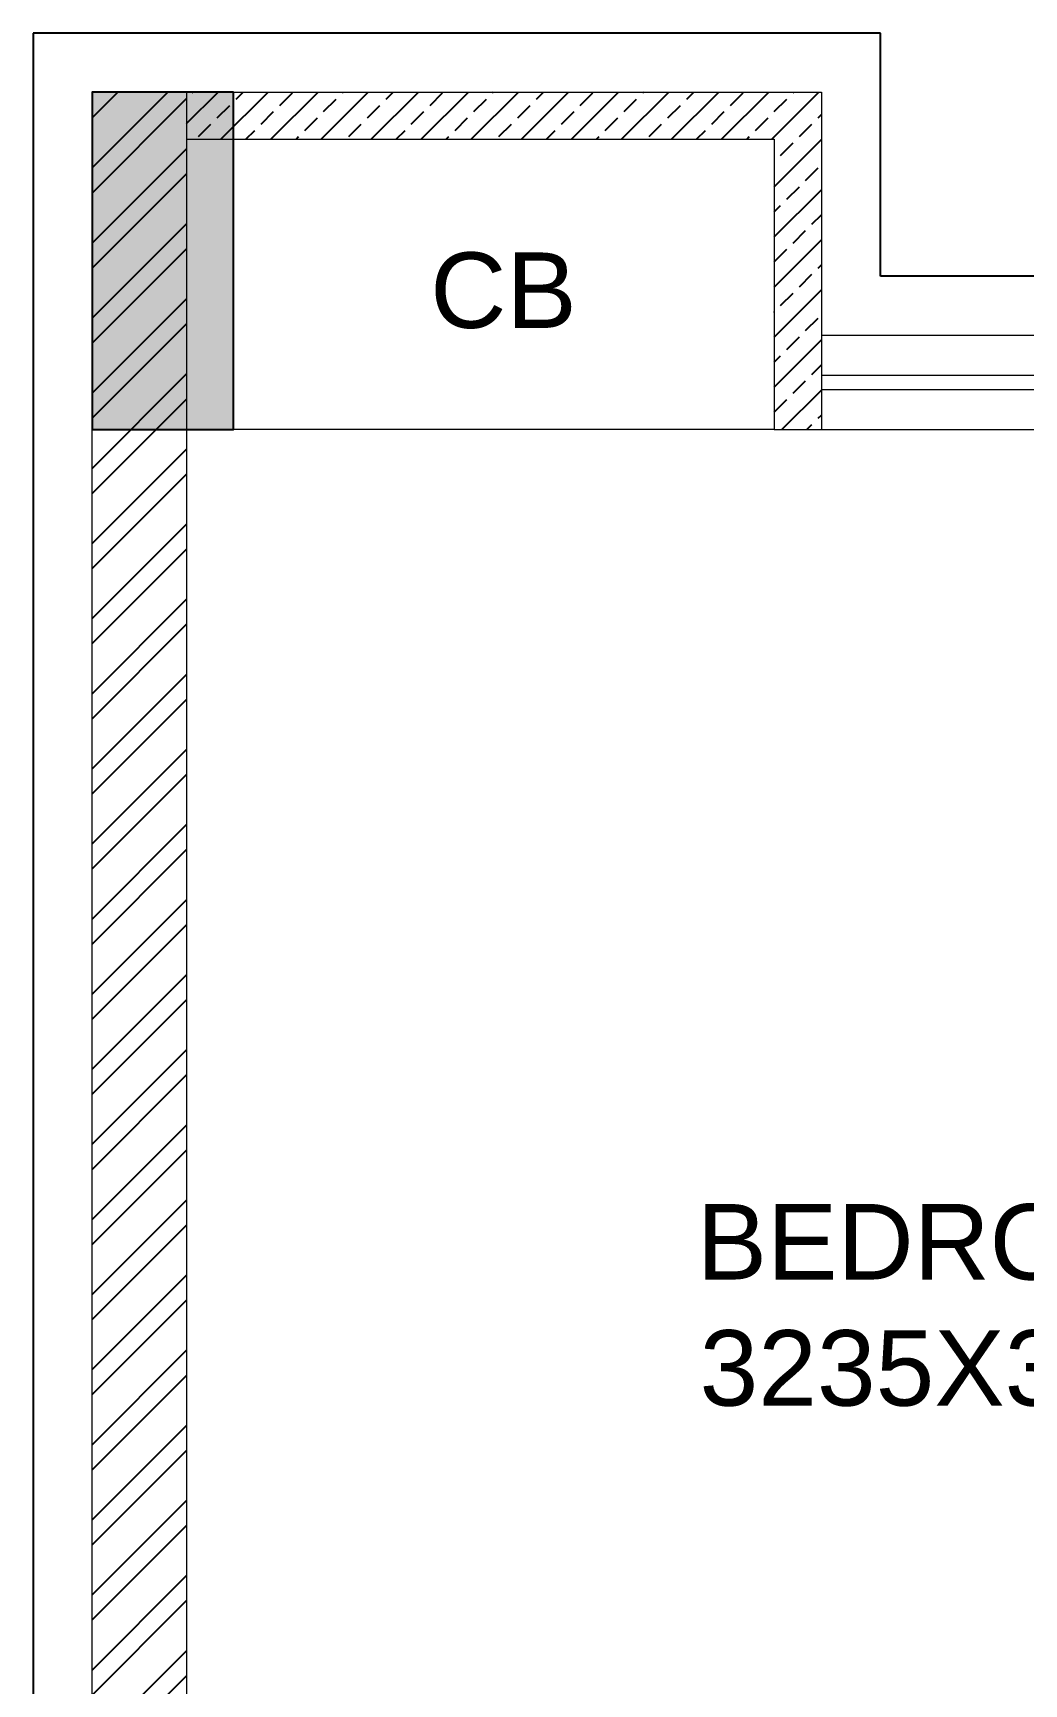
# Model space of a CAD drawing. Header units: millimetres. Extents: x 1255966 to 1543449, y 318653 to 465396.
# Drawn here: x 1417586 to 1419685, y 401776 to 405274 of the extents above; entities that cross this region are included whole.
import ezdxf

# ---------------------------------------------------------------- set-up
doc = ezdxf.new("R2010")
doc.units = ezdxf.units.MM
doc.header["$LTSCALE"] = 500
doc.header["$MEASUREMENT"] = 0
doc.linetypes.add('HIDDEN', pattern=[0.375, 0.25, -0.125])
for name, color, linetype in [('AHC-A-FURNITURE', 2, 'Continuous'), ('TEXT-RM NAME', 6, 'Continuous'), ('TOWER AREA COLUMN.', 6, 'Continuous')]:
    doc.layers.add(name, color=color, linetype=linetype)
for name, color, linetype, lineweight in [('FUR', 35, 'Continuous', 13), ('TOWER COL HATCH', 253, 'Continuous', 20), ('Wall', 2, 'Continuous', 15), ('WIN', 144, 'Continuous', 15)]:
    doc.layers.add(name, color=color, linetype=linetype, lineweight=lineweight)
doc.layers.add('PROJECTION', color=7, linetype='HIDDEN', true_color=0xff4000)
doc.styles.get("Standard").update_dxf_attribs({"font": 'arial.ttf'})

msp = doc.modelspace()

# ---------------------------------------------------------------- hatches: boundary and pattern name
at = {"layer": 'AHC-A-FURNITURE', "ltscale": 50, "true_color": 0x5b5b5b}
h = msp.add_hatch(dxfattribs=at)
h.set_pattern_fill('ANSI32', color=251, scale=300)
h.set_pattern_definition([(45, (1417710.63, 395123.9), (-79.5495, 79.5495), []), (45, (1417763.66, 395123.9), (-79.5495, 79.5495), [])])
h.paths.add_polyline_path([(1417910.6, 405148.9), (1417710.6, 405148.9), (1417710.6, 400883.9), (1417910.6, 400883.9)])
h = msp.add_hatch(dxfattribs=at)
h.set_pattern_fill('ANSI33', color=251, scale=300)
h.set_pattern_definition([(45, (1417710.63, 395123.9), (-53.033, 53.033), []), (45, (1417763.664, 395123.9), (-53.033, 53.033), [37.5, -18.75])])
h.paths.add_polyline_path([(1419255.5, 405148.9), (1417910.6, 405148.9), (1417910.6, 405048.9), (1419155.5, 405048.9), (1419155.5, 404433.9), (1419255.5, 404433.9)])
at = {"layer": 'TOWER COL HATCH'}
h = msp.add_hatch(color=253, dxfattribs=at)
h.dxf.hatch_style = 1
h.paths.add_polyline_path([(1418010.6, 405148.9), (1417710.6, 405148.9), (1417710.6, 404433.9), (1418010.6, 404433.9)])

# ---------------------------------------------------------------- linework, layer by layer
at = {"layer": 'FUR'}
msp.add_line((1419155.5, 404433.9), (1417910.6, 404433.9), dxfattribs=at)
at = {"layer": 'PROJECTION', "ltscale": 50}
for p, q in [((1419380.5, 405273.9), (1417585.6, 405273.9)), ((1417585.6, 405273.9), (1417585.6, 395983.9)), ((1419380.5, 404758.9), (1419380.5, 405273.9)), ((1422330.6, 404758.9), (1419380.5, 404758.9))]:
    msp.add_line(p, q, dxfattribs=at)
at = {"layer": 'TOWER AREA COLUMN.'}
msp.add_lwpolyline([(1418010.6, 405148.9), (1417710.6, 405148.9), (1417710.6, 404433.9), (1418010.6, 404433.9)], close=True, dxfattribs=at)
at = {"layer": 'Wall'}
for p, q in [((1417710.6, 396108.9), (1417710.6, 405148.9)), ((1417710.6, 405148.9), (1419255.5, 405148.9)), ((1417910.6, 405148.9), (1417910.6, 400883.9)), ((1419255.5, 405148.9), (1419255.5, 404433.9)), ((1417910.6, 405048.9), (1419155.5, 405048.9)), ((1419155.5, 405048.9), (1419155.5, 404433.9)), ((1419155.5, 404433.9), (1419255.5, 404433.9))]:
    msp.add_line(p, q, dxfattribs=at)
at = {"layer": 'WIN'}
for p, q in [((1419255.5, 404633.9), (1420755.5, 404633.9)), ((1419255.5, 404548.9), (1420755.5, 404548.9)), ((1419255.5, 404518.9), (1420755.5, 404518.9)), ((1419255.5, 404433.9), (1420755.5, 404433.9))]:
    msp.add_line(p, q, dxfattribs=at)

# ---------------------------------------------------------------- texts
at = {"layer": 'TEXT-RM NAME'}
for s, p in [('CB', (1418426.9, 404649.1)), ('BEDROOM', (1418991.4, 402633.3)), ('3235X3520', (1418997.5, 402366))]:
    msp.add_text(s, height=160, rotation=360, dxfattribs=at).set_placement(p)

doc.saveas('drawing.dxf')
